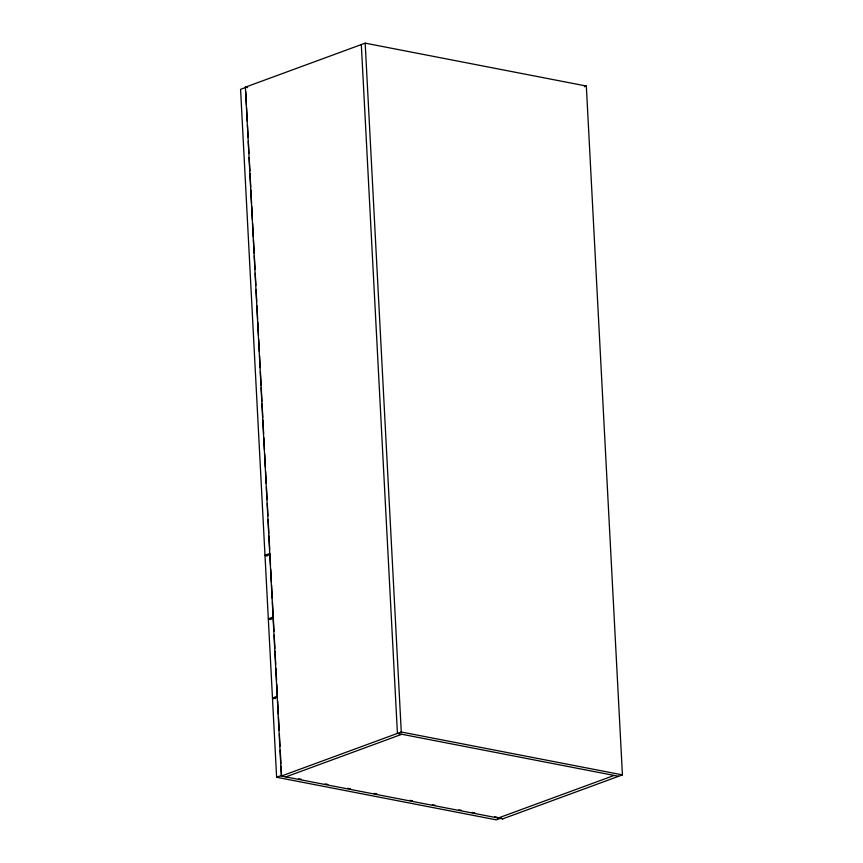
<?xml version="1.0" encoding="UTF-8"?>
<svg xmlns="http://www.w3.org/2000/svg" width="863" height="863" viewBox="0 0 863 863"><rect width="100%" height="100%" fill="white"/><g stroke="black" fill="none" stroke-linecap="round" stroke-linejoin="round"><path stroke-width="1.29" d="M502.525 818.933L622.428 774.877L586.333 86.03L365.178 43.15L245.265 87.206L247.605 87.584M245.491 87.541L240.572 89.353L264.984 555.265L267.627 555.772M584.402 86.742L586.333 86.03M264.984 555.265L269.914 553.453M270.518 565.049L269.957 554.391L265.038 556.204L268.317 618.825L273.237 617.013M273.981 631.22L273.291 617.951L268.361 619.763L272.471 698.038L277.39 696.225L276.764 684.294M277.444 697.175L272.514 698.976L276.624 777.261L496.301 819.85L501.23 818.038M276.624 777.261L281.543 775.449L281.058 766.161M245.394 87.163L281.37 776.053L401.273 731.997L622.428 774.877M285.793 776.916L401.845 734.273M498.102 818.081L614.154 775.438M268.317 618.825L270.96 619.332M272.471 698.038L275.114 698.555M618.577 776.29L397.422 733.41L361.317 44.563M298.749 778.782L301.392 779.3M325.211 783.917L327.864 784.424M347.713 788.275L350.356 788.793M374.186 793.41L376.829 793.917M409.914 800.335L412.557 800.853M432.406 804.694L435.06 805.211M458.879 809.828L461.522 810.346M472.115 812.396L474.758 812.914M494.607 816.754L497.261 817.272M281.37 776.053L502.654 818.89M365.178 43.15L401.273 731.997M245.707 91.575L246.408 105.049M246.548 107.735L247.26 121.208M247.465 125.243L248.102 137.357M248.317 141.403L248.954 153.517M249.159 157.562L249.871 171.025M250.011 173.722L250.712 187.185M250.853 189.882L251.565 203.344M251.705 206.041L252.406 219.504M252.622 223.539L253.323 237.012M253.463 239.698L254.175 253.172M254.315 255.858L255.017 269.321M255.232 273.366L255.869 285.48M256.074 289.526L256.71 301.64M256.926 305.685L257.627 319.148M257.767 321.845L258.479 335.308M258.684 339.342L259.321 351.468M259.536 355.502L260.173 367.627M260.378 371.662L261.09 385.125M261.23 387.821L261.931 401.284M262.072 403.981L262.784 417.444M262.924 420.141L263.625 433.604M263.841 437.649L264.477 449.763M264.682 453.809L265.394 467.271M265.61 471.306L266.236 483.431M266.451 487.466L267.088 499.591M267.303 503.625L267.929 515.75M268.145 519.785L268.846 533.248M268.997 535.945L269.698 549.407M270.723 569.051L271.424 582.374M271.565 585.038L272.266 598.361M272.471 602.352L273.172 615.675M274.197 635.2L274.887 648.469M275.027 651.123L275.728 664.391M275.933 668.372L276.559 680.314M277.649 701.144L278.35 714.413M278.479 717.067L279.181 730.335M279.385 734.316L280.011 746.258M280.227 750.238L280.917 763.507"/></g></svg>
